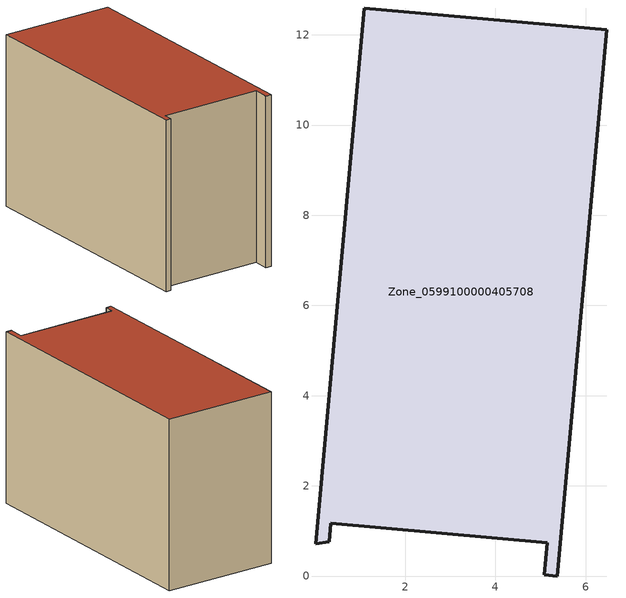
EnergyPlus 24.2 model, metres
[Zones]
Zone_0599100000405708
 floor ground (C_G): 1.09,12.6 6.47,12.11 5.37,0 5.09,0.03 5.15,0.73 0.35,1.17 0.31,0.76 0.02,0.71 z0
 wall outside (C_F): 0.35,1.17 5.15,0.73 5.09,0.03 5.37,0 6.47,12.11 1.09,12.6 0.02,0.71 0.31,0.76 0.35,1.17 z0:8.01
 roof outside (C_R): 0.31,0.76 0.35,1.17 5.15,0.73 5.09,0.03 5.37,0 6.47,12.11 1.09,12.6 0.02,0.71 z8.01
[BUILDING]
Pand.0599100000405708: North Axis=0; Terrain=City; Loads Convergence Tolerance Value=0.04; Temperature Convergence Tolerance Value=0.4; Solar Distribution=FullExterior; Maximum Number of Warmup Days=25; Minimum Number of Warmup Days=1
[Site:Location]
Rotterdam.The.Hague.AP_ZH_NLD Design_Conditions: Latitude=51.96; Longitude=4.45; Time Zone=1; Elevation=-4.5
[SITE:GROUNDTEMPERATURE:BUILDINGSURFACE]
18, 18, 18, 18, 18, 18, 18, 18, 18, 18, 18, 18
[MATERIAL] Thermal Absorptance=0.9; Solar Absorptance=0.7; Visible Absorptance=0.7
Name | Roughness | Thickness | Conductivity | Density | Specific Heat
G.TI.1992-2005 | MediumSmooth | 0.15 | 0.06 | 540 | 1210
F.TI.1992-2005 | Rough | 0.3 | 0.12 | 1920 | 840
R.TI.1992-2005 | MediumRough | 0.2 | 0.08 | 1500 | 1000
[CONSTRUCTION]
C_G: G.TI.1992-2005
C_F: F.TI.1992-2005
C_R: R.TI.1992-2005
[ZONE]
Zone_0599100000405708: Type=1; Multiplier=1; Ceiling Height=Autocalculate; Volume=Autocalculate; Floor Area=autocalculate; Part of Total Floor Area=Yes
[ZONEINFILTRATION:DESIGNFLOWRATE]
Infil_Zone_0599100000405708: Zone or ZoneList or Space or SpaceList=Zone_0599100000405708; Schedule=AlwaysOn; Design Flow Rate Calculation Method=Flow/Area; Flow Rate per Floor Area=0.0015; Constant Term Coefficient=1; Temperature Term Coefficient=0; Velocity Term Coefficient=0; Velocity Squared Term Coefficient=0
[HVACTEMPLATE:ZONE:IDEALLOADSAIRSYSTEM]
Zone_0599100000405708: Maximum Heating Supply Air Temperature=50; Minimum Cooling Supply Air Temperature=13; Maximum Heating Supply Air Humidity Ratio=0.0156; Minimum Cooling Supply Air Humidity Ratio=0.0077; Heating Limit=NoLimit; Cooling Limit=NoLimit; Dehumidification Control Type=ConstantSensibleHeatRatio; Cooling Sensible Heat Ratio=0.7; Dehumidification Setpoint=60; Humidification Control Type=None; Humidification Setpoint=30; Outdoor Air Method=None; Outdoor Air Flow Rate per Person=0.00944; Outdoor Air Flow Rate per Zone Floor Area=0; Outdoor Air Flow Rate per Zone=0; Demand Controlled Ventilation Type=None; Outdoor Air Economizer Type=NoEconomizer; Heat Recovery Type=None; Sensible Heat Recovery Effectiveness=0.7; Latent Heat Recovery Effectiveness=0.65
[ZONECONTROL:THERMOSTAT]
ThermostatControl_Zone_0599100000405708: Zone or ZoneList=Zone_0599100000405708; Control Type Schedule=DualSetpointControlType; Control 1=Thermostat_Zone_0599100000405708; Temperature Difference Between Cutout And Setpoint=0
[THERMOSTATSETPOINT:DUALSETPOINT]
Thermostat_Zone_0599100000405708: Heating Setpoint Temperature Schedule=HeatingSetpoint_Zone_0599100000405708; Cooling Setpoint Temperature Schedule=CoolingSetpoint_Zone_0599100000405708
[SCHEDULE:COMPACT]
HeatingSetpoint_Zone_0599100000405708: Through: 12/31, For: AllDays, Until: 24:00, 21
CoolingSetpoint_Zone_0599100000405708: Through: 12/31, For: AllDays, Until: 24:00, 24
DualSetpointControlType: Through: 12/31, For: AllDays, Until: 24:00, 4
AlwaysOn: Through: 12/31, For: AllDays, Until: 24:00, 1
